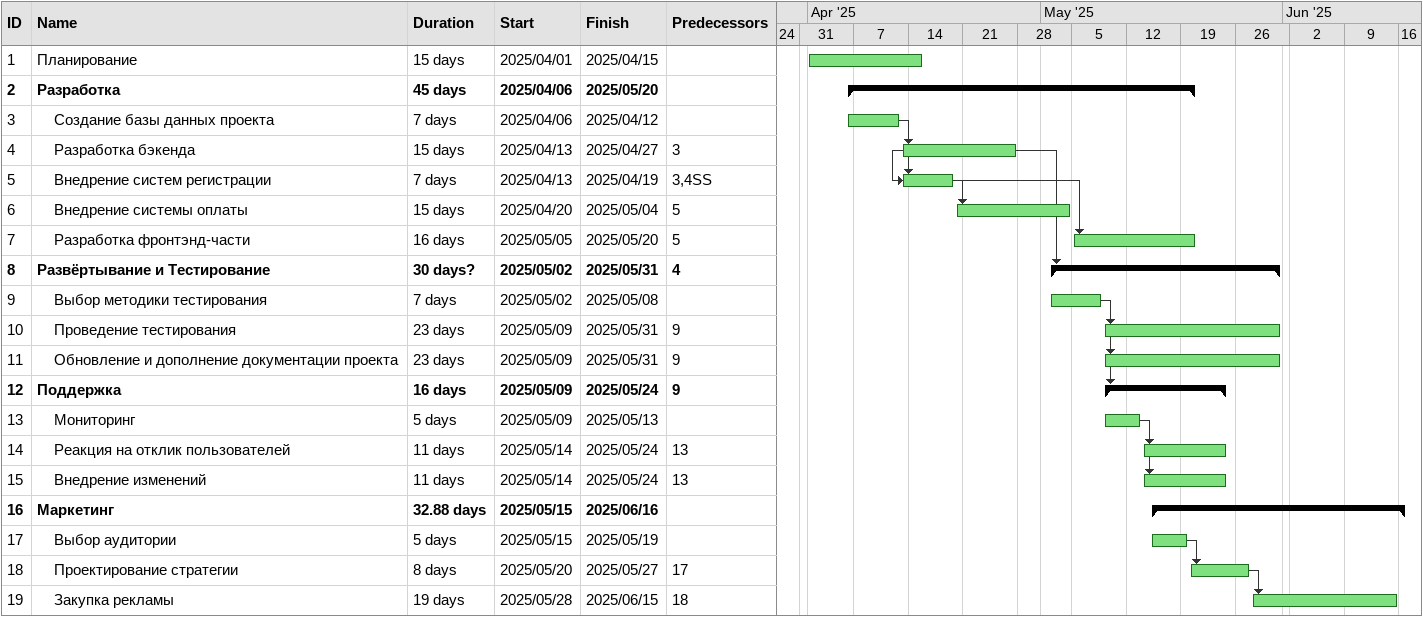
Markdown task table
| ID | Level | Task | Duration | Start | Finish | Predecessors |
|---|---|---|---|---|---|---|
| 1 | 1 | Планирование | 15d | 2025-04-01 | 2025-04-15 |  |
| 2 | 1 | **Разработка** | 45d | 2025-04-06 | 2025-05-20 |  |
| 3 | 2 | Создание базы данных проекта | 7d | 2025-04-06 | 2025-04-12 |  |
| 4 | 2 | Разработка бэкенда | 15d | 2025-04-13 | 2025-04-27 | 3 |
| 5 | 2 | Внедрение систем регистрации | 7d | 2025-04-13 | 2025-04-19 | 3, 4SS |
| 6 | 2 | Внедрение системы оплаты | 15d | 2025-04-20 | 2025-05-04 | 5 |
| 7 | 2 | Разработка фронтэнд-части | 16d | 2025-05-05 | 2025-05-20 | 5 |
| 8 | 1 | **Развёртывание и Тестирование** | 30d? | 2025-05-02 | 2025-05-31 | 4 |
| 9 | 2 | Выбор методики тестирования | 7d | 2025-05-02 | 2025-05-08 |  |
| 10 | 2 | Проведение тестирования | 23d | 2025-05-09 | 2025-05-31 | 9 |
| 11 | 2 | Обновление и дополнение документации проекта | 23d | 2025-05-09 | 2025-05-31 | 9 |
| 12 | 1 | **Поддержка** | 16d | 2025-05-09 | 2025-05-24 | 9 |
| 13 | 2 | Мониторинг | 5d | 2025-05-09 | 2025-05-13 |  |
| 14 | 2 | Реакция на отклик пользователей | 11d | 2025-05-14 | 2025-05-24 | 13 |
| 15 | 2 | Внедрение изменений | 11d | 2025-05-14 | 2025-05-24 | 13 |
| 16 | 1 | **Маркетинг** | 32.88d | 2025-05-15 | 2025-06-16 |  |
| 17 | 2 | Выбор аудитории | 5d | 2025-05-15 | 2025-05-19 |  |
| 18 | 2 | Проектирование стратегии | 8d | 2025-05-20 | 2025-05-27 | 17 |
| 19 | 2 | Закупка рекламы | 19d | 2025-05-28 | 2025-06-15 | 18 |
